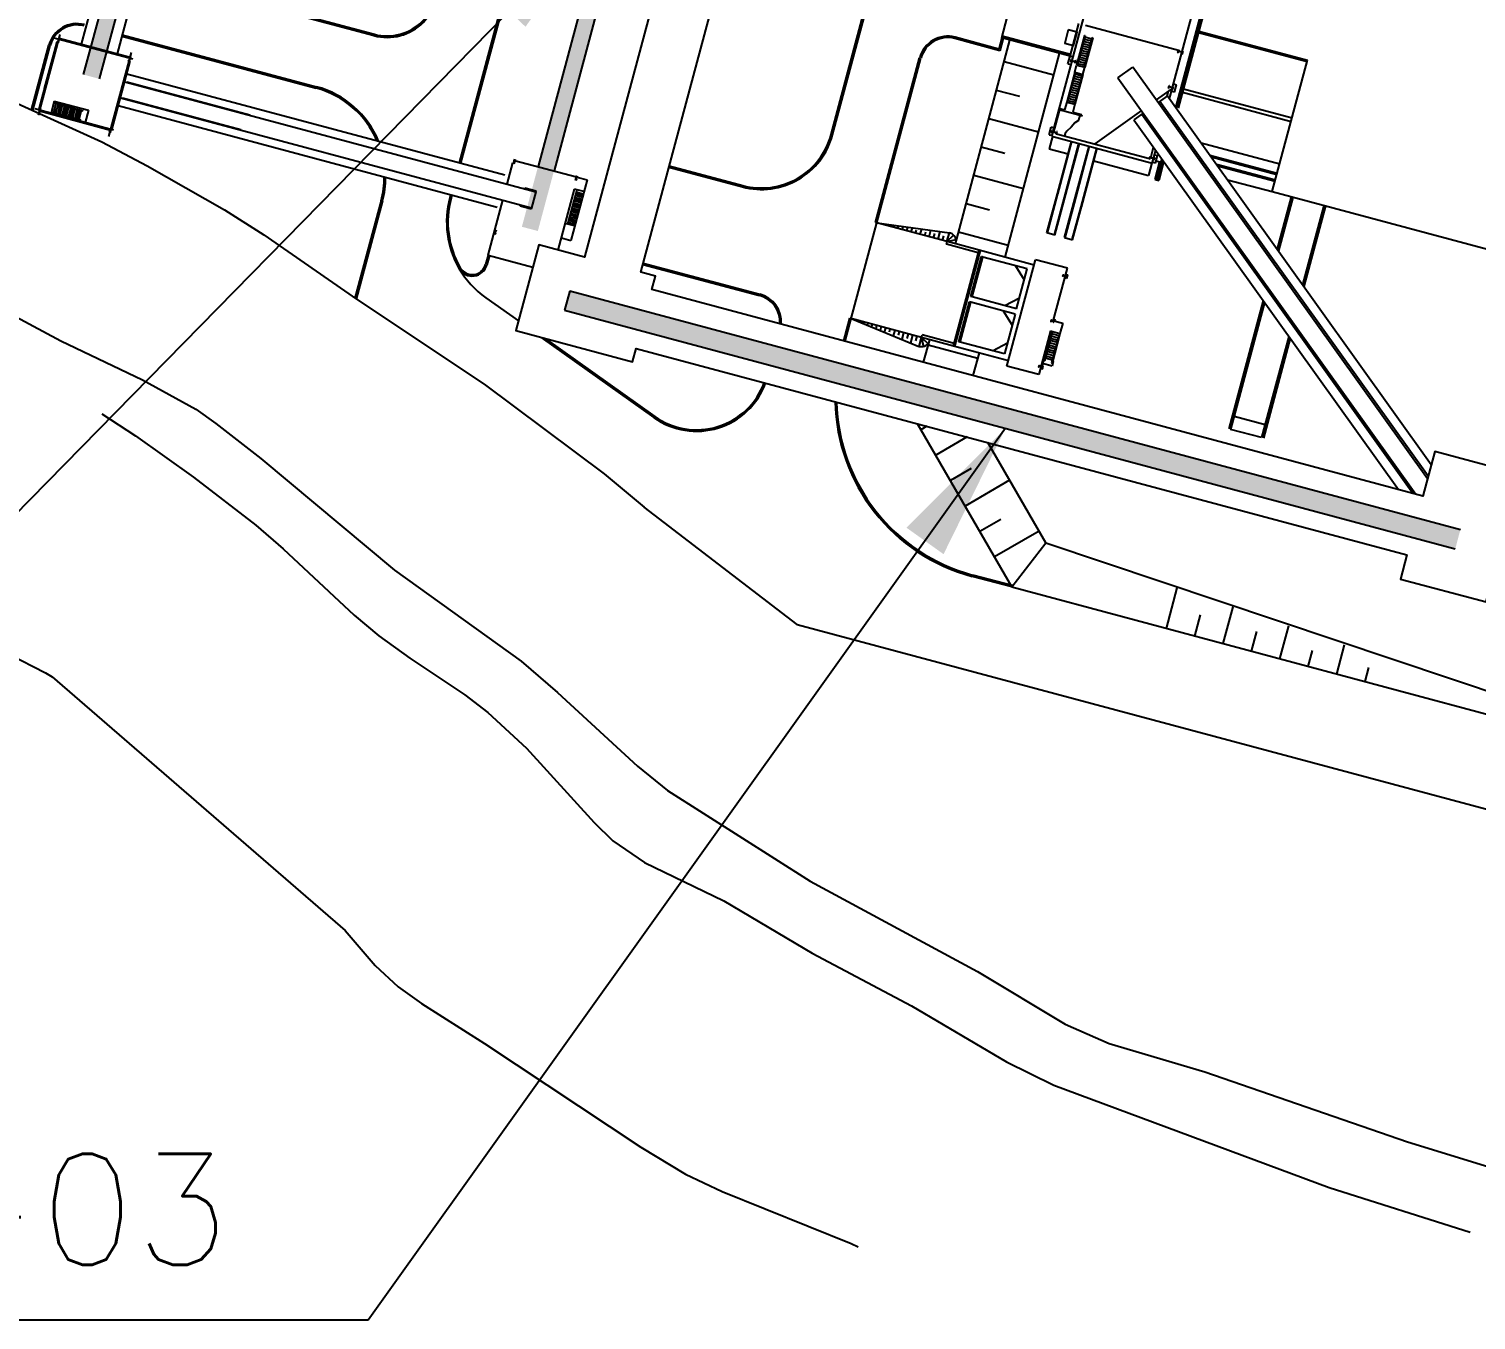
# Model space of a CAD drawing. Header units: millimetres. Extents: x 0 to 42050, y 0 to 29700.
# Drawn here: x 34265 to 35571, y 25682 to 26847 of the extents above; entities that cross this region are included whole.
import ezdxf

# ---------------------------------------------------------------- set-up
doc = ezdxf.new("R2010")
doc.units = ezdxf.units.MM
doc.header["$LTSCALE"] = 50
doc.layers.add('CHAVE', color=8, linetype='Continuous', transparency=0.4)
for name, color, linetype in [('FRL3', 3, 'Continuous'), ('TDM', 2, 'Continuous'), ('TR080', 2, 'Continuous')]:
    doc.layers.add(name, color=color, linetype=linetype)
doc.styles.add('TR100', font='simplex.shx')
doc.styles.add('TR80', font='simplex.shx', dxfattribs={"height": 2})
doc.dimstyles.new('SEG-S-1', dxfattribs={"dimscale": 50, "dimtxt": 2.5, "dimasz": 2.5, "dimexe": 1.5, "dimexo": 1.5, "dimgap": 1, "dimtad": 1, "dimdec": 0, "dimtxsty": 'TR100', "dimcen": 2.5, "dimclrd": 256, "dimclre": 256, "dimclrt": 3, "dimadec": 0, "dimazin": 0, "dimtfac": 1, "dimtdec": 0, "dimtmove": 0, "dimatfit": 3, "dimfxl": 0, "dimarcsym": 0})

# ---------------------------------------------------------------- blocks, each defined once
blk = doc.blocks.new('A$C348914f2')
at = {"layer": 'FRL3'}
blk.add_hatch(color=256, dxfattribs=at).paths.add_polyline_path([(-5993.4, -2805.1), (-6796.9, -2589.8), (-6801.6, -2607.1), (-5998, -2822.4)])
at = {"layer": 'CHAVE'}
for p, q in [((-6933, -1230.5), (-7237.6, -2367.2)), ((-7235.3, -2394.6), (-6924, -1232.9)), ((-7220.9, -2398.5), (-6909.6, -1236.8)), ((-6900.6, -1239.2), (-7205.2, -2375.9)), ((-6138.5, -2006.9), (-6250.1, -2423.3)), ((-6137.6, -2007.1), (-6249.3, -2424.3)), ((-6136.2, -2007.5), (-6248.1, -2424.9)), ((-6817, -2177.2), (-6896.5, -2474.1)), ((-6815.8, -2177.5), (-6895.3, -2474.5)), ((-6561.1, -2448.7), (-6490.7, -2186.1)), ((-6559.9, -2449), (-6489.5, -2186.5)), ((-7185.6, -2302.5), (-6973.4, -2359.4)), ((-7185.2, -2301.3), (-6973.1, -2358.2)), ((-6343.6, -2382), (-6326.5, -2318.2)), ((-6407.2, -2361.5), (-6398.8, -2330.3)), ((-6345.5, -2378), (-6337.6, -2348.4)), ((-6253.2, -2406.2), (-6236.1, -2342.5)), ((-7276, -2431.1), (-7256.4, -2358.3)), ((-7191, -2380.6), (-7263, -2361.4)), ((-7258.3, -2361.8), (-7258.4, -2361.9)), ((-7257.6, -2362.1), (-7258.4, -2361.9)), ((-7256.5, -2362.2), (-7258.3, -2361.8)), ((-7257.5, -2362.2), (-7258.3, -2364.9)), ((-7257.5, -2362.3), (-7258.2, -2365)), ((-7193.4, -2379), (-7257.4, -2361.9)), ((-7256.6, -2362.4), (-7257.3, -2362.2)), ((-7256.5, -2362.2), (-7256.6, -2362.4)), ((-7200.9, -2359.8), (-7025.6, -2406.7)), ((-7200.6, -2358.6), (-7025.3, -2405.5)), ((-6409, -2373), (-6449.5, -2362.1)), ((-6409.9, -2371.5), (-6449.2, -2360.9)), ((-6407.2, -2361.5), (-6409.9, -2371.5)), ((-6406, -2361.8), (-6409, -2373)), ((-6345.5, -2378), (-6407.2, -2361.5)), ((-6345.1, -2376.4), (-6406.7, -2359.9)), ((-6332.4, -2359.3), (-6339.6, -2386.1)), ((-6331.9, -2359.4), (-6339.1, -2386.2)), ((-6332.8, -2362.5), (-6326.3, -2364.2)), ((-6325.5, -2361.2), (-6332.7, -2387.9)), ((-6332.4, -2359.3), (-6331.9, -2359.4)), ((-6332.2, -2360.5), (-6325.8, -2362.2)), ((-6325.1, -2361.3), (-6332.2, -2388)), ((-6331.6, -2350.1), (-6247.6, -2372.6)), ((-6325.5, -2361.2), (-6325.1, -2361.3)), ((-6229.7, -2356.5), (-6131.6, -2382.8)), ((-6229.4, -2355.3), (-6131.3, -2381.6)), ((-7282.3, -2426.5), (-7266.6, -2367.9)), ((-7281.1, -2427), (-7265.4, -2368.2)), ((-7275.5, -2425.8), (-7259.2, -2365)), ((-7270.5, -2407.1), (-7261.6, -2374)), ((-7259.2, -2364.8), (-7259.2, -2365)), ((-7258.4, -2365), (-7259.2, -2364.8)), ((-7257.4, -2365.4), (-7259.2, -2365)), ((-7258.3, -2365.2), (-7258.3, -2365.4)), ((-7257.3, -2365.3), (-7258.1, -2365.1)), ((-7257.3, -2365.3), (-7257.4, -2365.4)), ((-7212.5, -2450.5), (-7192.2, -2374.5)), ((-6449, -2547.4), (-6399.7, -2363.5)), ((-6404.1, -2559.4), (-6354.9, -2375.5)), ((-6336, -2374.5), (-6329.6, -2376.2)), ((-6335.4, -2372.5), (-6329, -2374.2)), ((-6334.9, -2370.5), (-6328.5, -2372.2)), ((-6334.4, -2368.5), (-6328, -2370.2)), ((-6333.8, -2366.5), (-6327.4, -2368.2)), ((-6333.3, -2364.5), (-6326.9, -2366.2)), ((-6248.2, -2374.7), (-6247.5, -2372.3)), ((-6248.2, -2374.7), (-6247.9, -2374.8)), ((-6247.9, -2374.8), (-6247.3, -2372.4)), ((-6247.6, -2373.7), (-6247.6, -2373.4)), ((-6244, -2374.4), (-6247.6, -2373.4)), ((-6244.1, -2374.6), (-6247.6, -2373.7)), ((-6247.5, -2372.3), (-6247.3, -2372.4)), ((-6244.4, -2375.7), (-6243.7, -2373.3)), ((-6244.4, -2375.7), (-6244.2, -2375.8)), ((-6244.2, -2375.8), (-6243.5, -2373.4)), ((-6244.1, -2374.6), (-6244, -2374.4)), ((-6243.7, -2373.3), (-6243.5, -2373.4)), ((-7209.6, -2443.4), (-7193.4, -2382.6)), ((-7195.1, -2382), (-7195.2, -2382.1)), ((-7193.4, -2382.6), (-7195.2, -2382.1)), ((-7194.4, -2382.2), (-7195.1, -2382)), ((-7192.5, -2379.4), (-7194.3, -2378.9)), ((-7194.3, -2378.9), (-7194.3, -2379)), ((-7193.6, -2379.2), (-7194.3, -2379)), ((-7194.3, -2382.4), (-7194.3, -2382.6)), ((-7193.4, -2379.4), (-7194.2, -2382.1)), ((-7193.5, -2379.4), (-7194.2, -2382.1)), ((-7193.3, -2382.5), (-7194.1, -2382.3)), ((-7193.3, -2382.5), (-7193.4, -2382.6)), ((-7192.5, -2379.5), (-7193.3, -2379.3)), ((-7192.5, -2379.4), (-7192.5, -2379.5)), ((-6521, -2528), (-6481.2, -2379.4)), ((-6519.8, -2528.4), (-6480, -2379.7)), ((-6360.1, -2395.2), (-6405, -2383.2)), ((-6360.8, -2446), (-6343.7, -2382.2)), ((-6347.4, -2384.8), (-6345.5, -2378)), ((-6347.4, -2384.8), (-6345.5, -2378)), ((-6347.4, -2384.8), (-6344.6, -2385.5)), ((-6342.7, -2378.7), (-6345.5, -2378)), ((-6344.8, -2383.1), (-6344.1, -2380.7)), ((-6344.5, -2383.2), (-6344.8, -2383.1)), ((-6344.5, -2383.2), (-6343.9, -2380.8)), ((-6344.2, -2382.1), (-6344.2, -2381.9)), ((-6344.2, -2381.9), (-6340.7, -2382.8)), ((-6344.2, -2382.1), (-6340.7, -2383)), ((-6343.9, -2380.8), (-6344.1, -2380.7)), ((-6341.3, -2392.5), (-6339.6, -2386.1)), ((-6341, -2384.1), (-6340.4, -2381.7)), ((-6340.8, -2384.2), (-6341, -2384.1)), ((-6340.8, -2384.2), (-6340.1, -2381.8)), ((-6340.7, -2383), (-6340.7, -2382.8)), ((-6340.1, -2381.8), (-6340.4, -2381.7)), ((-6339.6, -2386.1), (-6332.2, -2388)), ((-6338.7, -2384.5), (-6332.2, -2386.2)), ((-6338.1, -2382.5), (-6331.7, -2384.2)), ((-6337.6, -2380.5), (-6331.2, -2382.2)), ((-6337, -2378.5), (-6330.6, -2380.2)), ((-6336.5, -2376.5), (-6330.1, -2378.2)), ((-6334, -2394.4), (-6332.2, -2388)), ((-6302.4, -2397.4), (-6289, -2387.8)), ((-6023.2, -2759.3), (-6289, -2387.8)), ((-6163.1, -2500.2), (-6131.3, -2381.6)), ((-7198.3, -2401), (-6827.5, -2500.4)), ((-7196.3, -2393.8), (-6855.5, -2485.1)), ((-7085.3, -2431.3), (-7196.3, -2401.5)), ((-6341.3, -2392.5), (-6348.5, -2419.4)), ((-6340.8, -2392.6), (-6348, -2419.6)), ((-6343.3, -2401.9), (-6336.9, -2403.6)), ((-6342.8, -2399.9), (-6336.4, -2401.6)), ((-6342.2, -2397.9), (-6335.8, -2399.6)), ((-6341.7, -2395.9), (-6335.3, -2397.6)), ((-6334.4, -2394.3), (-6341.6, -2421.3)), ((-6341.3, -2392.5), (-6334, -2394.4)), ((-6341.2, -2393.8), (-6334.8, -2395.6)), ((-6334, -2394.4), (-6341.2, -2421.4)), ((-6302.4, -2397.4), (-6033.6, -2773.2)), ((-6390.7, -2414.4), (-6411.8, -2408.8)), ((-6346.5, -2413.9), (-6340.1, -2415.6)), ((-6346, -2411.9), (-6339.6, -2413.6)), ((-6345.4, -2409.9), (-6339, -2411.6)), ((-6344.9, -2407.9), (-6338.5, -2409.6)), ((-6344.4, -2405.9), (-6338, -2407.6)), ((-6343.8, -2403.9), (-6337.4, -2405.6)), ((-6253.4, -2407.2), (-6267.7, -2417.4)), ((-6257.6, -2413.8), (-6266, -2419.9)), ((-6257.8, -2414), (-6256.6, -2409.5)), ((-6257.6, -2413.8), (-6019.7, -2746.3)), ((-6256.7, -2406.7), (-6256.1, -2404.3)), ((-6256.7, -2406.7), (-6256.5, -2406.8)), ((-6256.5, -2406.8), (-6255.8, -2404.4)), ((-6256.2, -2405.7), (-6256.1, -2405.5)), ((-6252.7, -2406.6), (-6256.2, -2405.7)), ((-6256.1, -2404.3), (-6255.8, -2404.4)), ((-6252.6, -2406.4), (-6256.1, -2405.5)), ((-6255.8, -2416.2), (-6253.2, -2406.5)), ((-6251.3, -2410.5), (-6254.1, -2409.8)), ((-6253, -2407.7), (-6252.3, -2405.3)), ((-6253, -2407.7), (-6252.7, -2407.8)), ((-6252.7, -2407.8), (-6252.1, -2405.4)), ((-6252.7, -2406.6), (-6252.6, -2406.4)), ((-6252.3, -2403), (-6249.5, -2403.7)), ((-6252.3, -2405.3), (-6252.1, -2405.4)), ((-6251.3, -2410.5), (-6249.5, -2403.7)), ((-6251.3, -2410.5), (-6249.5, -2403.7)), ((-6244.2, -2410.5), (-6146.1, -2436.8)), ((-6243.3, -2407.3), (-6145.2, -2433.6)), ((-7208.3, -2444.6), (-7279.4, -2425.6)), ((-7273.7, -2426.3), (-7275.5, -2425.8)), ((-7275.5, -2425.8), (-7275.5, -2425.9)), ((-7274.8, -2426.1), (-7275.5, -2425.9)), ((-7274.7, -2426.3), (-7275.4, -2429)), ((-7274.6, -2426.3), (-7275.3, -2429)), ((-7211.1, -2444.9), (-7275, -2427.7)), ((-7273.7, -2426.4), (-7274.5, -2426.2)), ((-7273.7, -2426.3), (-7273.7, -2426.4)), ((-7261.8, -2418.5), (-7265, -2430.4)), ((-7260.3, -2420.6), (-7262.5, -2428.7)), ((-7262.3, -2420.1), (-7235.7, -2427.3)), ((-7261.8, -2418.5), (-7231, -2426.7)), ((-7258.4, -2421.2), (-7260.6, -2429.2)), ((-7256.5, -2421.7), (-7258.7, -2429.7)), ((-7254.6, -2422.2), (-7256.7, -2430.2)), ((-7252.7, -2422.7), (-7254.8, -2430.7)), ((-7250.8, -2423.2), (-7252.9, -2431.2)), ((-7248.9, -2423.7), (-7251, -2431.7)), ((-7247, -2424.2), (-7249.1, -2432.2)), ((-7245.1, -2424.7), (-7247.2, -2432.7)), ((-7243.2, -2425.2), (-7245.3, -2433.2)), ((-7241.3, -2425.8), (-7243.4, -2433.8)), ((-7241.3, -2425.8), (-7241.8, -2427.6)), ((-7239.4, -2426.3), (-7241.5, -2434.3)), ((-7237.5, -2426.8), (-7239.6, -2434.8)), ((-7231, -2426.7), (-7233.9, -2437.8)), ((-7204.1, -2422.6), (-6862.2, -2514.2)), ((-7202.1, -2415.4), (-6831.3, -2514.8)), ((-7093.6, -2444.5), (-7200.2, -2415.9)), ((-6360.1, -2446.2), (-6354.5, -2425.3)), ((-6355.3, -2426.2), (-6334.4, -2431.8)), ((-6354.5, -2425.3), (-6350.4, -2426.4)), ((-6348.5, -2419.4), (-6350.4, -2426.4)), ((-6348.5, -2419.4), (-6341.2, -2421.4)), ((-6347.6, -2417.9), (-6341.2, -2419.6)), ((-6347.1, -2415.9), (-6340.6, -2417.6)), ((-6341.2, -2421.4), (-6343.1, -2428.4)), ((-6281.2, -2427.1), (-6323.3, -2457.2)), ((-6022.6, -2757), (-6264.5, -2418.8)), ((-7276.3, -2428.9), (-7276.4, -2429)), ((-7274.5, -2429.5), (-7276.4, -2429)), ((-7275.6, -2429.1), (-7276.3, -2428.9)), ((-7275.4, -2429.2), (-7275.5, -2429.4)), ((-7274.5, -2429.4), (-7275.2, -2429.2)), ((-7274.5, -2429.4), (-7274.5, -2429.5)), ((-7264.4, -2428.1), (-7237.8, -2435.3)), ((-6373.9, -2446.4), (-6418.7, -2434.4)), ((-6343.1, -2428.4), (-6335.2, -2430.5)), ((-6279.5, -2429.5), (-6287.9, -2435.5)), ((-6287.9, -2435.5), (-6049.4, -2769)), ((-6036.4, -2772.5), (-6280.9, -2430.6)), ((-7212.3, -2446), (-7212.3, -2446.1)), ((-7211.6, -2446.2), (-7212.3, -2446)), ((-7210.5, -2446.6), (-7212.3, -2446.1)), ((-7209.6, -2443.4), (-7211.5, -2442.9)), ((-7211.5, -2442.9), (-7211.5, -2443.1)), ((-7210.8, -2443.3), (-7211.5, -2443.1)), ((-7211.4, -2446.4), (-7211.5, -2446.6)), ((-7210.7, -2443.4), (-7211.4, -2446.1)), ((-7210.6, -2443.4), (-7211.3, -2446.2)), ((-7210.5, -2446.5), (-7211.2, -2446.3)), ((-7210.5, -2446.5), (-7210.5, -2446.6)), ((-7209.7, -2443.6), (-7210.4, -2443.4)), ((-7209.6, -2443.4), (-7209.7, -2443.6)), ((-6364.5, -2448.8), (-6362.7, -2442)), ((-6364.5, -2448.8), (-6362.7, -2442)), ((-6364.5, -2448.8), (-6361.7, -2449.6)), ((-6361.5, -2450.3), (-6364.5, -2461.5)), ((-6359.9, -2442.8), (-6362.7, -2442)), ((-6361.9, -2447.1), (-6361.3, -2444.7)), ((-6361.9, -2450.2), (-6360.8, -2446.3)), ((-6361.7, -2447.2), (-6361.9, -2447.1)), ((-6361.9, -2450.2), (-6271.4, -2474.4)), ((-6361.7, -2447.2), (-6361, -2444.8)), ((-6361.4, -2446.1), (-6361.3, -2445.9)), ((-6361.4, -2446.1), (-6357.9, -2447.1)), ((-6361, -2444.8), (-6361.3, -2444.7)), ((-6361.3, -2445.9), (-6357.8, -2446.8)), ((-6358.2, -2448.2), (-6357.5, -2445.8)), ((-6357.9, -2448.2), (-6358.2, -2448.2)), ((-6357.9, -2448.2), (-6357.3, -2445.8)), ((-6357.9, -2447.1), (-6357.8, -2446.8)), ((-6357.9, -2447.9), (-6273.8, -2470.4)), ((-6357.3, -2445.8), (-6357.5, -2445.8)), ((-6404.5, -2465.7), (-6425.6, -2460)), ((-6364.5, -2461.5), (-6347.3, -2466.1)), ((-6356.9, -2502.2), (-6344.3, -2454.9)), ((-6356.6, -2502.4), (-6343.9, -2455)), ((-6350.6, -2505.6), (-6337.5, -2456.7)), ((-6350.2, -2505.8), (-6337.1, -2456.8)), ((-6342, -2510.3), (-6328.3, -2459.2)), ((-6341.6, -2510.5), (-6327.9, -2459.3)), ((-6335.6, -2513.9), (-6321.5, -2461)), ((-6335.3, -2514.1), (-6321.1, -2461.1)), ((-6272.7, -2469.6), (-6270.2, -2460.2)), ((-6270.3, -2470.3), (-6268.3, -2462.9)), ((-6269.5, -2467), (-6266.7, -2467.7)), ((-6227.2, -2456.2), (-6156.4, -2475.2)), ((-6853.4, -2493.4), (-6848.2, -2474.1)), ((-6848.3, -2474), (-6848.2, -2473.9)), ((-6848.3, -2474), (-6846.2, -2474.6)), ((-6848.2, -2473.9), (-6847.4, -2474.1)), ((-6847.5, -2471.1), (-6845.5, -2471.7)), ((-6847.5, -2471.3), (-6847.5, -2471.1)), ((-6847.5, -2471.3), (-6846.7, -2471.5)), ((-6847.2, -2474), (-6846.6, -2471.7)), ((-6847.1, -2474), (-6846.5, -2471.7)), ((-6847, -2474.2), (-6846.2, -2474.4)), ((-6846.6, -2472), (-6790.6, -2486.9)), ((-6846.3, -2471.6), (-6845.5, -2471.9)), ((-6846.2, -2474.6), (-6846.2, -2474.4)), ((-6845.5, -2471.9), (-6845.5, -2471.7)), ((-6707.3, -2478.1), (-6641, -2495.9)), ((-6707, -2476.9), (-6640.7, -2494.7)), ((-6324.1, -2472.3), (-6274.8, -2485.5)), ((-6271.8, -2474.3), (-6274.8, -2485.5)), ((-6273.9, -2470.7), (-6273.2, -2468.3)), ((-6273.9, -2470.7), (-6273.6, -2470.8)), ((-6273.6, -2470.8), (-6273, -2468.4)), ((-6273.4, -2469.7), (-6273.3, -2469.5)), ((-6269.8, -2470.7), (-6273.4, -2469.7)), ((-6269.8, -2470.4), (-6273.3, -2469.5)), ((-6273.2, -2468.3), (-6273, -2468.4)), ((-6271.4, -2474.4), (-6270.4, -2470.5)), ((-6268.5, -2474.5), (-6271.3, -2473.8)), ((-6270.1, -2471.7), (-6269.5, -2469.3)), ((-6270.1, -2471.7), (-6269.9, -2471.8)), ((-6269.9, -2471.8), (-6269.2, -2469.4)), ((-6269.8, -2470.7), (-6269.8, -2470.4)), ((-6269.5, -2469.3), (-6269.2, -2469.4)), ((-6264.9, -2473.1), (-6269.2, -2489.1)), ((-6268.5, -2474.5), (-6266.7, -2467.7)), ((-6268.5, -2474.5), (-6266.7, -2467.7)), ((-6263, -2471.3), (-6267.9, -2489.5)), ((-6267.9, -2472.3), (-6263.6, -2473.5)), ((-6262.2, -2472.1), (-6266.9, -2489.8)), ((-6261.1, -2473.5), (-6265.5, -2490.1)), ((-6219.3, -2467.3), (-6158.6, -2483.6)), ((-6218.2, -2468.9), (-6159, -2484.8)), ((-6213.5, -2475.4), (-6160.3, -2489.6)), ((-6212.4, -2476.9), (-6160.6, -2490.8)), ((-6781.2, -2489.5), (-6795.9, -2544.2)), ((-6792.2, -2489), (-6792.2, -2488.9)), ((-6792.2, -2488.9), (-6791.4, -2489.1)), ((-6792.2, -2489), (-6790.2, -2489.6)), ((-6791.5, -2486.2), (-6789.4, -2486.7)), ((-6791.5, -2486.3), (-6791.5, -2486.2)), ((-6791.5, -2486.3), (-6790.7, -2486.5)), ((-6791.2, -2489), (-6790.6, -2486.7)), ((-6791.1, -2489), (-6790.5, -2486.7)), ((-6791, -2489.2), (-6790.2, -2489.4)), ((-6790.5, -2487), (-6781.2, -2489.5)), ((-6790.3, -2486.6), (-6789.5, -2486.9)), ((-6790.2, -2489.6), (-6790.2, -2489.4)), ((-6789.5, -2486.9), (-6789.4, -2486.7)), ((-6387.6, -2497.6), (-6432.4, -2485.6)), ((-6269.2, -2489.1), (-6265.5, -2490.1)), ((-6203.5, -2489.4), (-6163.1, -2500.2)), ((-6904.3, -2502.9), (-6905, -2505.7)), ((-6903.1, -2503.3), (-6903.8, -2506)), ((-6837.6, -2497.6), (-6837.4, -2496.8)), ((-6837.4, -2496.8), (-6827.1, -2499.6)), ((-6831, -2514.9), (-6827.1, -2500.5)), ((-6827.3, -2500.4), (-6827.1, -2499.6)), ((-6807.3, -2552.9), (-6792.6, -2497.9)), ((-6790.5, -2498.5), (-6798.8, -2529.5)), ((-6784.1, -2500.2), (-6792.6, -2497.9)), ((-6786, -2507.2), (-6792.4, -2505.4)), ((-6785.5, -2505.6), (-6791.9, -2503.8)), ((-6785.1, -2504), (-6791.5, -2502.2)), ((-6784.7, -2502.4), (-6791.1, -2500.6)), ((-6366.4, -2537.4), (-6356.9, -2502.1)), ((-6366, -2537.5), (-6356.5, -2502.3)), ((-6359.6, -2539.3), (-6350.6, -2505.6)), ((-6359.2, -2539.4), (-6350.2, -2505.8)), ((-6163.1, -2500.2), (-5969, -2552.2)), ((-6146.2, -2504.9), (-6158.8, -2551.9)), ((-6144.6, -2505.4), (-6157.6, -2553.6)), ((-6967, -2508.2), (-6990.6, -2596.3)), ((-6965.8, -2508.5), (-6989.5, -2597.1)), ((-6870.5, -2557.6), (-6857.2, -2507.8)), ((-6841.7, -2512.9), (-6841.5, -2512.1)), ((-6841.7, -2512.9), (-6831.3, -2515.6)), ((-6831.3, -2515.6), (-6831.1, -2514.8)), ((-6789.4, -2520), (-6795.8, -2518.2)), ((-6789, -2518.4), (-6795.4, -2516.6)), ((-6788.5, -2516.8), (-6794.9, -2515)), ((-6788.1, -2515.2), (-6794.5, -2513.4)), ((-6787.7, -2513.6), (-6794.1, -2511.8)), ((-6787.3, -2512), (-6793.7, -2510.2)), ((-6786.8, -2510.4), (-6793.2, -2508.6)), ((-6786.4, -2508.8), (-6792.8, -2507)), ((-6418.2, -2516.9), (-6439.3, -2511.2)), ((-6350.4, -2541.7), (-6342, -2510.3)), ((-6350, -2541.8), (-6341.6, -2510.5)), ((-6343.6, -2543.5), (-6335.6, -2513.8)), ((-6343.2, -2543.6), (-6335.2, -2514)), ((-6116.6, -2512.7), (-6135.7, -2584.2)), ((-6115, -2513.1), (-6134.5, -2585.9)), ((-6792.4, -2531.2), (-6800.9, -2528.9)), ((-6792, -2529.6), (-6798.4, -2527.9)), ((-6791.5, -2528), (-6797.9, -2526.3)), ((-6791.1, -2526.4), (-6797.5, -2524.7)), ((-6790.7, -2524.8), (-6797.1, -2523.1)), ((-6790.3, -2523.2), (-6796.7, -2521.5)), ((-6789.8, -2521.6), (-6796.2, -2519.9)), ((-6543, -2614.8), (-6519.8, -2528.4)), ((-6456.4, -2545.3), (-6521, -2528)), ((-6519.8, -2528.4), (-6454.4, -2537.3)), ((-6508.8, -2531.3), (-6508.4, -2529.9)), ((-6504.8, -2532.4), (-6504.3, -2530.5)), ((-6500.8, -2533.5), (-6500.2, -2531.1)), ((-6496.8, -2534.5), (-6496, -2531.6)), ((-6492.8, -2535.6), (-6491.9, -2532.2)), ((-6865.4, -2537.8), (-6865.3, -2537.7)), ((-6865.4, -2537.8), (-6863.3, -2538.4)), ((-6865.3, -2537.7), (-6864.5, -2537.9)), ((-6864.6, -2534.9), (-6862.6, -2535.5)), ((-6864.6, -2535.1), (-6864.6, -2534.9)), ((-6864.6, -2535.1), (-6863.8, -2535.3)), ((-6864.3, -2537.8), (-6863.7, -2535.5)), ((-6864.2, -2537.8), (-6863.6, -2535.5)), ((-6864.1, -2538), (-6863.3, -2538.2)), ((-6863.4, -2535.4), (-6862.6, -2535.7)), ((-6863.3, -2538.4), (-6863.3, -2538.2)), ((-6862.6, -2535.7), (-6862.6, -2535.5)), ((-6804.3, -2541.9), (-6795.9, -2544.2)), ((-6488.8, -2536.7), (-6487.7, -2532.5)), ((-6484.8, -2537.7), (-6484.1, -2534.9)), ((-6480.6, -2538.9), (-6479.2, -2533.9)), ((-6476.6, -2540), (-6475.7, -2536.6)), ((-6472.6, -2541), (-6471, -2535)), ((-6468.6, -2542.1), (-6467.5, -2537.9)), ((-6464.6, -2543.2), (-6462.7, -2536.2)), ((-6460.6, -2544.2), (-6459.4, -2540.1)), ((-6457.1, -2547.7), (-6456.4, -2545.3)), ((-6456.6, -2545.3), (-6454.4, -2537.3)), ((-6456.6, -2545.3), (-6450.7, -2539.4)), ((-6456.6, -2545.3), (-6450.7, -2539.4)), ((-6456.4, -2545.3), (-6448.4, -2543.3)), ((-6456.4, -2545.3), (-6448.4, -2543.3)), ((-6427.6, -2553.1), (-6456.4, -2545.3)), ((-6454.3, -2537.3), (-6454.4, -2537.3)), ((-6401.3, -2548.9), (-6446.1, -2536.9)), ((-6359.2, -2539.4), (-6366.4, -2537.4)), ((-6350.4, -2541.7), (-6343.2, -2543.6)), ((-6870.5, -2557.6), (-6872.8, -2565.9)), ((-6869.3, -2557.9), (-6871.6, -2566.2)), ((-6870.5, -2557.6), (-6830.2, -2568.4)), ((-6428.3, -2555.5), (-6457.1, -2547.7)), ((-6450.8, -2639.5), (-6427.6, -2553.1)), ((-6449.6, -2639.8), (-6426.4, -2553.4)), ((-6378, -2566.4), (-6427.6, -2553.1)), ((-6730.8, -2565.8), (-6625.7, -2593.9)), ((-6730.5, -2564.6), (-6625.4, -2592.7)), ((-6435, -2594.9), (-6425.3, -2558.8)), ((-6433.8, -2595.2), (-6424.1, -2559.2)), ((-6424.1, -2559.2), (-6425.3, -2558.8)), ((-6384.1, -2569.9), (-6424.1, -2559.2)), ((-6402.5, -2657.6), (-6376.7, -2561.6)), ((-6394.8, -2567), (-6386.8, -2579.9)), ((-6393.7, -2605.9), (-6384.1, -2569.9)), ((-6347.9, -2569.3), (-6376.7, -2561.6)), ((-6360.7, -2617.2), (-6347.9, -2569.3)), ((-6349, -2578), (-6348.7, -2578.5)), ((-6348.3, -2575.6), (-6347.8, -2575.3)), ((-6872.6, -2596), (-6843.2, -2616.9)), ((-6796.9, -2589.8), (-6801.6, -2607.1)), ((-6796.9, -2589.8), (-5993.4, -2805.1)), ((-6433.8, -2595.2), (-6435, -2594.9)), ((-6393.7, -2605.9), (-6433.8, -2595.2)), ((-6404.5, -2603), (-6391.1, -2595.9)), ((-6801.6, -2607.1), (-5998, -2822.4)), ((-6445.9, -2635.7), (-6436.2, -2599.7)), ((-6444.7, -2636), (-6435, -2600)), ((-6435, -2600), (-6436.2, -2599.7)), ((-6395, -2610.7), (-6435, -2600)), ((-6405.8, -2607.8), (-6397.7, -2620.7)), ((-6395, -2610.7), (-6404.7, -2646.7)), ((-6171.3, -2598.5), (-6202.3, -2714.2)), ((-6170.1, -2600.2), (-6200.7, -2714.7)), ((-6549.6, -2634.9), (-6544.2, -2614.5)), ((-6548.4, -2635.2), (-6543, -2614.8)), ((-6479.6, -2631.8), (-6544.2, -2614.5)), ((-6543, -2614.8), (-6481.9, -2639.8)), ((-6532, -2617.8), (-6532.4, -2619.1)), ((-6528, -2618.8), (-6528.5, -2620.7)), ((-6524, -2619.9), (-6524.6, -2622.3)), ((-6520, -2621), (-6520.8, -2623.9)), ((-6516, -2622), (-6516.9, -2625.5)), ((-6512, -2623.1), (-6513.1, -2627.3)), ((-6360.2, -2616.8), (-6352.1, -2619)), ((-6359.2, -2616.4), (-6358.7, -2616.1)), ((-6352.1, -2619), (-6354.6, -2628.2)), ((-6822.5, -2631.7), (-6720.9, -2704.1)), ((-6819.1, -2632.6), (-6720.1, -2703.1)), ((-6508, -2624.2), (-6508.7, -2627)), ((-6503.7, -2625.3), (-6505.1, -2630.3)), ((-6499.7, -2626.4), (-6500.6, -2629.8)), ((-6495.7, -2627.5), (-6497.3, -2633.4)), ((-6491.7, -2628.5), (-6492.8, -2632.7)), ((-6487.7, -2629.6), (-6489.6, -2636.6)), ((-6483.7, -2630.7), (-6484.8, -2634.8)), ((-6479.7, -2631.8), (-6481.9, -2639.8)), ((-6479.7, -2631.8), (-6477.6, -2639.8)), ((-6479.7, -2631.8), (-6477.6, -2639.8)), ((-6479.6, -2631.8), (-6479, -2629.4)), ((-6479.6, -2631.8), (-6473.6, -2637.6)), ((-6479.6, -2631.8), (-6473.6, -2637.6)), ((-6450.8, -2639.5), (-6479.6, -2631.8)), ((-6450.1, -2637.1), (-6479, -2629.4)), ((-6477.6, -2654.2), (-6472.1, -2633.8)), ((-6444.7, -2636), (-6445.9, -2635.7)), ((-6404.7, -2646.7), (-6444.7, -2636)), ((-6415.4, -2643.8), (-6402, -2636.7)), ((-6363.1, -2625.9), (-6373.6, -2665.3)), ((-6361.9, -2626.2), (-6369.1, -2652.9)), ((-6361.5, -2626.3), (-6368.6, -2653)), ((-6364.2, -2636.3), (-6357.8, -2638.1)), ((-6363.6, -2634.3), (-6357.2, -2636.1)), ((-6363.1, -2625.9), (-6354.6, -2628.2)), ((-6363.1, -2632.3), (-6356.7, -2634.1)), ((-6362.5, -2630.3), (-6356.1, -2632.1)), ((-6355.1, -2628.1), (-6362.2, -2654.8)), ((-6362, -2628.3), (-6355.6, -2630.1)), ((-6354.6, -2628.2), (-6361.8, -2654.9)), ((-6148.2, -2630.8), (-6172.7, -2722.2)), ((-6147, -2632.5), (-6171.1, -2722.6)), ((-6481.7, -2639.8), (-6481.9, -2639.8)), ((-6428.6, -2650.7), (-6473.4, -2638.7)), ((-6401.2, -2652.8), (-6450.8, -2639.5)), ((-6432.8, -2666.2), (-6427.3, -2645.8)), ((-6367.4, -2648.3), (-6361, -2650.1)), ((-6366.8, -2646.3), (-6360.4, -2648.1)), ((-6366.3, -2644.3), (-6359.9, -2646.1)), ((-6365.8, -2642.3), (-6359.4, -2644.1)), ((-6365.2, -2640.3), (-6358.8, -2642.1)), ((-6364.7, -2638.3), (-6358.3, -2640.1)), ((-6373.6, -2665.3), (-6402.5, -2657.6)), ((-6370.8, -2659.6), (-6370.5, -2660.2)), ((-6369.3, -2651.2), (-6370.4, -2655.3)), ((-6361.8, -2657.6), (-6370.4, -2655.3)), ((-6370.2, -2657.2), (-6369.7, -2657)), ((-6369.3, -2651.2), (-6368.7, -2651.4)), ((-6368.6, -2653), (-6369.1, -2652.9)), ((-6367.9, -2650.3), (-6361.5, -2652.1)), ((-6362.2, -2654.8), (-6361.8, -2654.9)), ((-6360.7, -2653.5), (-6361.8, -2657.6)), ((-6360.7, -2653.5), (-6361.4, -2653.3)), ((-6398.1, -2856.9), (-6483.1, -2709.6)), ((-6474.6, -2711.9), (-6480, -2715)), ((-6172.7, -2722.2), (-6200.7, -2714.7)), ((-6197.5, -2702.7), (-6169.5, -2710.2)), ((-6438.4, -2721.6), (-6466.7, -2738)), ((-6367.5, -2817.1), (-6419.7, -2726.6)), ((-6434.6, -2750), (-6453.5, -2761)), ((-6400, -2760.7), (-6440.2, -2783.9)), ((-6591.8, -2890.8), (-6729.7, -2784.9)), ((-6408.1, -2796), (-6427, -2806.9)), ((-6373.5, -2806.6), (-6413.7, -2829.8)), ((-6398.1, -2856.9), (-6367.5, -2817.1)), ((-6367.5, -2817.1), (-5653.2, -3056.5)), ((-6398.1, -2856.9), (-6433.7, -2847.4)), ((-6397.8, -2855.7), (-6433.4, -2846.2)), ((-6398.1, -2856.9), (-5653.2, -3056.5)), ((-6258.6, -2894.3), (-6248.8, -2857.7)), ((-6233, -2901.2), (-6227.9, -2882)), ((-6207.4, -2908), (-6198.5, -2874.9)), ((-6591.8, -2890.8), (-5167.1, -3272.5)), ((-6181.8, -2914.9), (-6177, -2897.2)), ((-6156.2, -2921.7), (-6148.2, -2892)), ((-6104.9, -2935.5), (-6097.9, -2909.2)), ((-6130.6, -2928.6), (-6126.7, -2914.3)), ((-6079.3, -2942.3), (-6075.9, -2929.6))]:
    blk.add_line(p, q, dxfattribs=at)
at = {"layer": 'CHAVE', "flags": 128}
for points in [[(-8082.1, -1926.9), (-8034.1, -1974), (-7912.9, -2098.6), (-7884.4, -2124), (-7861.8, -2140.3), (-7833.5, -2156.6), (-7758.7, -2191), (-7635.8, -2256.3), (-7442.7, -2351.9), (-7374.1, -2384.9), (-7218.8, -2455.3), (-7178.1, -2476.9), (-7108.4, -2516.6), (-7072.9, -2539.3), (-6989.3, -2597.2), (-6873.9, -2673.8), (-6765.9, -2754.9), (-6729.7, -2784.9)], [(-7335.5, -2900.8), (-7269.7, -2934.3), (-7263.7, -2938.1)], [(-7335.5, -2900.8), (-7269.7, -2934.3), (-7263.7, -2938.1)], [(-6335.2, -2430.5), (-6337.3, -2433.3), (-6337.8, -2436), (-6341.3, -2438), (-6344.4, -2442.1), (-6348.5, -2445.5), (-6349.9, -2447.7), (-6350.4, -2449.9)], [(-7421.2, -2540.3), (-7329.5, -2595.4), (-7255.9, -2634.9), (-7182.3, -2670.1), (-7134, -2696.4), (-7116.2, -2709.4)], [(-6348.7, -2578.5), (-6350.3, -2578.1)], [(-6349, -2578), (-6350.2, -2577.7)], [(-6349.5, -2575.3), (-6348.3, -2575.6), (-6349, -2578)], [(-6349.4, -2574.9), (-6347.8, -2575.3), (-6348.7, -2578.5)], [(-6359.2, -2616.4), (-6360.4, -2616.1)], [(-6358.7, -2616.1), (-6360.3, -2615.7)], [(-6359.4, -2617), (-6359.2, -2616.4)], [(-6359, -2617.1), (-6358.7, -2616.1)], [(-6372.1, -2659.7), (-6370.5, -2660.2), (-6369.7, -2657)], [(-6372, -2659.3), (-6370.8, -2659.6), (-6370.2, -2657.2)], [(-6370.2, -2657.2), (-6371.4, -2656.9)], [(-6369.7, -2657), (-6371.3, -2656.5)], [(-7219, -2700.8), (-7188.6, -2720.7), (-7136.1, -2757.8), (-7079.9, -2801.3), (-7055.2, -2822.6), (-6991.3, -2882.4), (-6969.1, -2900.9), (-6941.2, -2921.2), (-6891.4, -2954.4), (-6870.7, -2970.3), (-6835.9, -3002.4), (-6774.7, -3069.5), (-6757.9, -3086), (-6729.4, -3105.7), (-6657.8, -3140.2), (-6578.2, -3187.3), (-6488.5, -3235), (-6402.8, -3285.5), (-6360.3, -3306.6), (-6111.7, -3399), (-5984.5, -3439.2)], [(-7116.2, -2709.4), (-7075.6, -2741), (-6954.8, -2841.7), (-6840.8, -2924), (-6808, -2952.3), (-6735.6, -3018.6), (-6708.8, -3040.5), (-6580, -3122.4), (-6429, -3203.8), (-6349.9, -3251.4), (-6310.1, -3268.8), (-6223.9, -3294.6), (-6041.2, -3357.6), (-5963.9, -3381.3)], [(-7263.7, -2938.1), (-6999.3, -3166.9)], [(-6999.3, -3166.9), (-6972.3, -3198.5), (-6951.6, -3217.8), (-6930.6, -3232.8), (-6873.6, -3268.8), (-6732.8, -3362.4), (-6692.5, -3386.7), (-6659.3, -3402.5), (-6543, -3449.5), (-6536.7, -3452.4)], [(-6999.3, -3166.9), (-6972.3, -3198.5), (-6951.6, -3217.8), (-6930.6, -3232.8), (-6873.6, -3268.8), (-6732.8, -3362.4), (-6692.5, -3386.7), (-6659.3, -3402.5), (-6543, -3449.5), (-6536.7, -3452.4)]]:
    blk.add_lwpolyline(points, dxfattribs=at)
for points in [[(-6664.3, -2113.9), (-6783.6, -2559.2), (-6824.8, -2548.2), (-6845.5, -2625.5), (-6740.2, -2653.7), (-6737, -2641.6), (-6041.6, -2827.9), (-6047.4, -2849.8), (-5970.2, -2870.5), (-5939.3, -2755.4), (-6016.6, -2734.7), (-6027.4, -2774.9), (-6722.8, -2588.5), (-6719.5, -2576.4), (-6732.7, -2572.9), (-6613.4, -2127.5)], [(-6347.1, -2354.3), (-6350.3, -2366.3), (-6342.3, -2368.4), (-6339.1, -2356.4)], [(-6349.5, -2575.9), (-6349.3, -2576), (-6349.6, -2577.2), (-6349.8, -2577.1), (-6349.7, -2576.6), (-6351.7, -2576.1), (-6351.8, -2576.6), (-6352, -2576.5), (-6351.7, -2575.3), (-6351.5, -2575.4), (-6351.6, -2575.9), (-6349.6, -2576.4)], [(-6360.7, -2618), (-6360.5, -2618), (-6360.2, -2616.8), (-6360.4, -2616.8), (-6360.5, -2617.3), (-6362.5, -2616.7), (-6362.4, -2616.2), (-6362.6, -2616.2), (-6362.9, -2617.4), (-6362.7, -2617.4), (-6362.6, -2616.9), (-6360.6, -2617.5)], [(-6371.7, -2658.8), (-6371.5, -2658.8), (-6371.1, -2657.6), (-6371.3, -2657.6), (-6371.5, -2658.1), (-6373.5, -2657.5), (-6373.3, -2657), (-6373.5, -2657), (-6373.9, -2658.2), (-6373.7, -2658.2), (-6373.5, -2657.7), (-6371.5, -2658.3)]]:
    blk.add_lwpolyline(points, close=True, dxfattribs=at)
at = {"layer": 'CHAVE'}
for centre in [(-6846.9, -2472.9), (-6790.8, -2487.9), (-6864, -2536.7)]:
    blk.add_circle(centre, 0.0539, dxfattribs=at)
for centre, radius, start, end in [((-6961.5, -2315), 46, 254.9999, 74.9999), ((-6961.5, -2315), 44.7, 254.9999, 74.9999), ((-7241.4, -2374.7), 26.1, 74.9999, 164.9999), ((-7241.4, -2374.7), 24.9, 74.9999, 164.9999), ((-7257.7, -2362.2), 0.133, 344.9999, 74.9999), ((-7257.3, -2362.3), 0.133, 74.9999, 164.9999), ((-6455.9, -2386.1), 26.1, 74.9999, 164.9999), ((-6455.9, -2386.1), 24.9, 74.9999, 164.9999), ((-7258.4, -2364.9), 0.133, 254.9999, 344.9999), ((-7258.1, -2365), 0.133, 164.9999, 254.9999), ((-7194.4, -2382.1), 0.133, 254.9999, 344.9999), ((-7194, -2382.2), 0.133, 164.9999, 254.9999), ((-7193.6, -2379.4), 0.133, 344.9999, 74.9999), ((-7193.3, -2379.5), 0.133, 74.9999, 164.9999), ((-7047, -2486.8), 82.9, 23.1338, 74.9999), ((-7047, -2486.8), 84.1, 22.4721, 74.9999), ((-7274.8, -2426.2), 0.133, 344.9999, 74.9999), ((-7274.5, -2426.3), 0.133, 74.9999, 164.9999), ((-7275.6, -2428.9), 0.133, 254.9999, 344.9999), ((-7275.2, -2429), 0.133, 164.9999, 254.9999), ((-7211.5, -2446.1), 0.133, 254.9999, 344.9999), ((-7211.2, -2446.2), 0.133, 164.9999, 254.9999), ((-7210.8, -2443.4), 0.133, 344.9999, 74.9999), ((-7210.5, -2443.5), 0.133, 74.9999, 164.9999), ((-6623.9, -2431.9), 66.3, 254.9999, 344.9999), ((-6623.9, -2431.9), 65, 254.9999, 344.9999), ((-6847.3, -2474), 0.133, 254.9999, 344.9999), ((-6847, -2474.1), 0.133, 164.9999, 254.9999), ((-6846.7, -2471.7), 0.133, 344.9999, 74.9999), ((-6846.4, -2471.8), 0.133, 74.9999, 164.9999), ((-7047, -2486.8), 82.9, 344.9999, 359.9218), ((-7047, -2486.8), 84.1, 344.9999, 359.6962), ((-6791.3, -2489), 0.133, 254.9999, 344.9999), ((-6791, -2489.1), 0.133, 164.9999, 254.9999), ((-6790.7, -2486.7), 0.133, 344.9999, 74.9999), ((-6790.4, -2486.8), 0.133, 74.9999, 164.9999), ((-6823.8, -2527.5), 84.1, 164.9999, 210.1273), ((-6823.8, -2527.5), 82.9, 164.9999, 209.9678), ((-6864.4, -2537.8), 0.133, 254.9999, 344.9999), ((-6864.1, -2537.9), 0.133, 164.9999, 254.9999), ((-6863.8, -2535.5), 0.133, 344.9999, 74.9999), ((-6863.5, -2535.6), 0.133, 74.9999, 164.9999), ((-6456.4, -2545.3), 8.29, 5.8111, 74.9999), ((-6884.8, -2562.7), 13.7, 209.9678, 344.9999), ((-6823.8, -2527.5), 84.1, 210.1273, 234.5177), ((-6884.8, -2562.7), 12.4, 209.9678, 344.9999), ((-6632.1, -2617.9), 24.9, 356.4725, 74.9999), ((-6632.1, -2617.9), 26.1, 355.9193, 74.9999), ((-6506.7, -2624.4), 0.0829, 164.9999, 254.9999), ((-6479.6, -2631.8), 8.29, 254.9999, 324.1888), ((-6682.4, -2650.1), 66.3, 234.5177, 339.9205), ((-6682.4, -2650.1), 65, 234.5177, 339.8232), ((-6390.5, -2686.1), 167, 181.2381, 254.9999), ((-6390.5, -2686.1), 165.7, 181.3633, 254.9999)]:
    blk.add_arc(centre, radius, start, end, dxfattribs=at)
at = {"layer": 'FRL3'}
for p, q in [((-6654.9, -1840.9), (-6825.4, -2477.5)), ((-6640.4, -1844.8), (-6811, -2481.4))]:
    blk.add_line(p, q, dxfattribs=at)
for points in [[(-6903.3, -1155.7), (-6888.9, -1159.6), (-7235.3, -2394.6), (-7220.9, -2398.5)], [(-6654.8, -1840.9), (-6640.4, -1844.8), (-6840, -2531.9), (-6825.6, -2535.7)]]:
    blk.add_solid(points, dxfattribs=at)
at = {"layer": 'TR080', "style": 'TR80'}
blk.add_text('TR-2010-03', height=100, dxfattribs=at).set_placement((-7999.2, -3468.5))
at = {"layer": 'TDM'}
for points in [[(-6763.9, -2247.8), (-7361, -2856.8), (-8404.7, -2856.8)], [(-6403.7, -2713.7), (-6978.7, -3518.5), (-8022.4, -3518.5)]]:
    blk.add_leader(points, dimstyle='SEG-S-1', override={"dimgap": 1, "dimtad": 0}, dxfattribs=at)

msp = doc.modelspace()

# ---------------------------------------------------------------- block references
msp.add_blockref('A$C348914f2', (41550, 29200))

doc.saveas('drawing.dxf')
